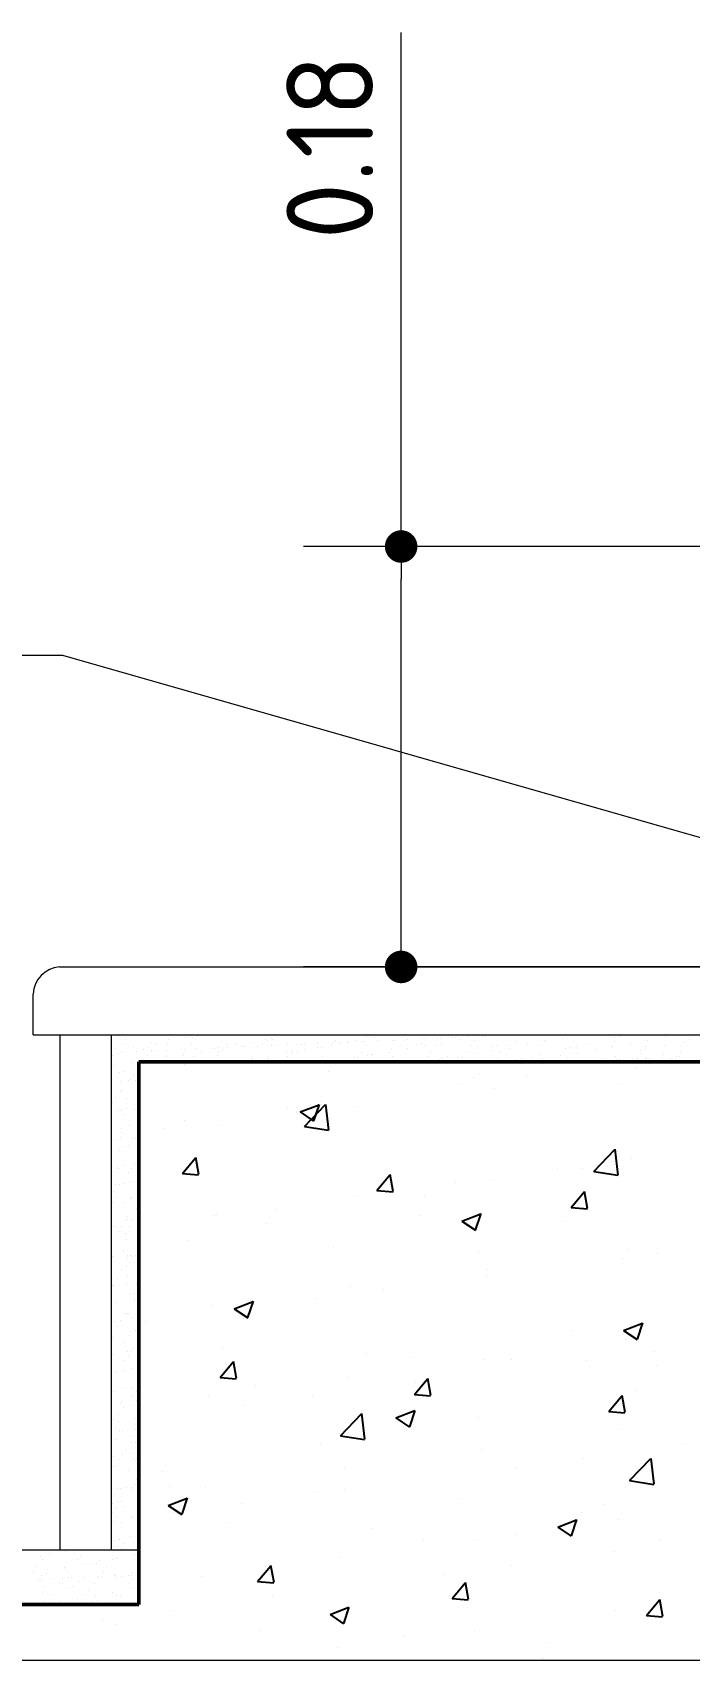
# Model space of a CAD drawing. Extents: x 233 to 569, y -241 to -74.
# Drawn here: x 541.556 to 542.768, y -166.006 to -163.005 of the extents above; entities that cross this region are included whole.
import ezdxf

# ---------------------------------------------------------------- set-up
doc = ezdxf.new("R2010")
doc.units = 0
doc.header["$MEASUREMENT"] = 0
doc.layers.get('0').update_dxf_attribs({"linetype": 'CONTINUOUS', "lineweight": 50})
doc.layers.add('AUXILIAR', color=8, linetype='CONTINUOUS', lineweight=9)
doc.layers.add('LINEAS', color=2, linetype='CONTINUOUS', lineweight=20)
doc.layers.add('HATCH1', color=74, linetype='CONTINUOUS')
doc.styles.add('ARIAL', font='')
doc.styles.get('ARIAL').set_extended_font_data('DIN')

# ---------------------------------------------------------------- blocks, each defined once
blk = doc.blocks.new('_DOT')
at = {"color": 0, "linetype": 'ByBlock'}
blk.add_line((-0.5, 0), (-1, 0), dxfattribs=at)
at = {"color": 0, "linetype": 'ByBlock', "const_width": 0.5}
blk.add_lwpolyline([(-0.25, 0, 1), (0.25, 0, 1)], format="xyb", close=True, dxfattribs=at)

msp = doc.modelspace()

# ---------------------------------------------------------------- linework, layer by layer
for p, q in [((541.7515, -164.9028), (543.0015, -164.9028)), ((541.7515, -165.9028), (541.7515, -164.9028)), ((541.7515, -165.9028), (540.267, -165.9028))]:
    msp.add_line(p, q)
at = {"layer": 'AUXILIAR', "color": 1}
for p, q in [((542.2358, -163.9528), (542.2358, -163.0054)), ((542.8565, -163.9528), (542.0558, -163.9528)), ((542.2358, -164.6678), (542.2358, -164.0128)), ((542.8565, -164.7278), (542.0558, -164.7278))]:
    msp.add_line(p, q, dxfattribs=at)
at = {"layer": 'AUXILIAR'}
for p, q in [((540.8558, -164.1529), (541.6109, -164.1529)), ((541.6109, -164.1529), (542.8565, -164.509)), ((541.6065, -165.8028), (541.6065, -164.8528)), ((541.7015, -165.8028), (541.7015, -164.8528)), ((541.7515, -165.8028), (540.267, -165.8028)), ((542.8653, -166.0062), (540.3364, -166.0062))]:
    msp.add_line(p, q, dxfattribs=at)
at = {"layer": 'AUXILIAR', "linetype": 'Continuous'}
for p, q in [((541.7135, -164.8551), (541.7135, -164.8551)), ((541.7232, -164.8529), (541.7232, -164.8529)), ((541.7271, -164.8611), (541.7271, -164.8611)), ((541.8063, -164.8609), (541.8063, -164.8609)), ((541.8384, -164.8571), (541.8384, -164.8571)), ((541.8511, -164.859), (541.8511, -164.859)), ((541.856, -164.8617), (541.856, -164.8617)), ((541.8609, -164.8568), (541.8609, -164.8568)), ((541.985, -164.8624), (541.985, -164.8624)), ((541.9887, -164.8628), (541.9887, -164.8628)), ((541.9962, -164.8591), (541.9962, -164.8591)), ((541.9985, -164.8607), (541.9985, -164.8607)), ((542.0286, -164.8532), (542.0286, -164.8532)), ((542.0336, -164.8529), (542.0336, -164.8529)), ((542.1139, -164.863), (542.1139, -164.863)), ((542.1361, -164.8645), (542.1361, -164.8645)), ((542.1538, -164.8626), (542.1538, -164.8626)), ((542.1637, -164.8655), (542.1637, -164.8655)), ((542.1687, -164.8652), (542.1687, -164.8652)), ((542.1713, -164.8567), (542.1713, -164.8567)), ((542.1859, -164.8588), (542.1859, -164.8588)), ((542.1923, -164.8642), (542.1923, -164.8642)), ((542.2193, -164.863), (542.2193, -164.863)), ((542.2243, -164.8628), (542.2243, -164.8628)), ((542.2428, -164.8637), (542.2428, -164.8637)), ((542.2479, -164.8618), (542.2479, -164.8618)), ((542.2748, -164.8606), (542.2748, -164.8606)), ((542.2798, -164.8604), (542.2798, -164.8604)), ((542.3034, -164.8594), (542.3034, -164.8594)), ((542.3089, -164.8606), (542.3089, -164.8606)), ((542.3304, -164.8582), (542.3304, -164.8582)), ((542.3354, -164.858), (542.3354, -164.858)), ((542.3437, -164.8608), (542.3437, -164.8608)), ((542.3589, -164.8569), (542.3589, -164.8569)), ((542.3718, -164.8643), (542.3718, -164.8643)), ((542.3761, -164.855), (542.3761, -164.855)), ((542.3859, -164.8558), (542.3859, -164.8558)), ((542.3909, -164.8555), (542.3909, -164.8555)), ((542.4145, -164.8545), (542.4145, -164.8545)), ((542.4415, -164.8533), (542.4415, -164.8533)), ((542.4465, -164.8531), (542.4465, -164.8531)), ((542.4465, -164.8645), (542.4465, -164.8645)), ((542.4924, -164.8543), (542.4924, -164.8543)), ((542.5007, -164.8649), (542.5007, -164.8649)), ((542.5013, -164.8643), (542.5013, -164.8643)), ((542.5334, -164.8605), (542.5334, -164.8605)), ((542.566, -164.8532), (542.566, -164.8532)), ((542.6296, -164.8656), (542.6296, -164.8656)), ((542.63, -164.8582), (542.63, -164.8582)), ((542.6398, -164.856), (542.6398, -164.856)), ((542.6912, -164.8625), (542.6912, -164.8625)), ((542.7236, -164.8567), (542.7236, -164.8567)), ((542.7557, -164.8529), (542.7557, -164.8529)), ((542.7677, -164.862), (542.7677, -164.862)), ((541.704, -164.8912), (541.704, -164.8912)), ((541.7092, -164.8778), (541.7092, -164.8778)), ((541.7144, -164.8893), (541.7144, -164.8893)), ((541.7194, -164.8849), (541.7194, -164.8849)), ((541.7207, -164.8694), (541.7207, -164.8694)), ((541.7244, -164.8846), (541.7244, -164.8846)), ((541.7413, -164.8741), (541.7413, -164.8741)), ((541.7479, -164.8836), (541.7479, -164.8836)), ((541.7603, -164.8791), (541.7603, -164.8791)), ((541.7686, -164.8913), (541.7686, -164.8913)), ((541.7701, -164.8769), (541.7701, -164.8769)), ((541.7739, -164.8667), (541.7739, -164.8667)), ((541.7749, -164.8824), (541.7749, -164.8824)), ((541.775, -164.883), (541.775, -164.883)), ((541.7799, -164.8822), (541.7799, -164.8822)), ((541.785, -164.8699), (541.785, -164.8699)), ((541.8021, -164.8931), (541.8021, -164.8931)), ((541.8035, -164.8812), (541.8035, -164.8812)), ((541.8052, -164.8691), (541.8052, -164.8691)), ((541.8305, -164.88), (541.8305, -164.88)), ((541.833, -164.8918), (541.833, -164.8918)), ((541.8344, -164.8872), (541.8344, -164.8872)), ((541.8354, -164.8798), (541.8354, -164.8798)), ((541.8496, -164.8701), (541.8496, -164.8701)), ((541.852, -164.8931), (541.852, -164.8931)), ((541.859, -164.8788), (541.859, -164.8788)), ((541.8666, -164.8834), (541.8666, -164.8834)), ((541.886, -164.8776), (541.886, -164.8776)), ((541.891, -164.8774), (541.891, -164.8774)), ((541.8976, -164.8919), (541.8976, -164.8919)), ((541.8979, -164.883), (541.8979, -164.883)), ((541.8991, -164.8761), (541.8991, -164.8761)), ((541.904, -164.8836), (541.904, -164.8836)), ((541.9077, -164.8808), (541.9077, -164.8808)), ((541.914, -164.8706), (541.914, -164.8706)), ((541.9146, -164.8763), (541.9146, -164.8763)), ((541.9315, -164.8702), (541.9315, -164.8702)), ((541.9415, -164.8752), (541.9415, -164.8752)), ((541.9428, -164.873), (541.9428, -164.873)), ((541.9465, -164.8749), (541.9465, -164.8749)), ((541.9619, -164.8924), (541.9619, -164.8924)), ((541.9636, -164.8664), (541.9636, -164.8664)), ((541.9701, -164.8739), (541.9701, -164.8739)), ((541.9786, -164.8707), (541.9786, -164.8707)), ((541.9918, -164.8928), (541.9918, -164.8928)), ((541.9971, -164.8727), (541.9971, -164.8727)), ((542.0021, -164.8725), (542.0021, -164.8725)), ((542.0243, -164.8854), (542.0243, -164.8854)), ((542.0257, -164.8715), (542.0257, -164.8715)), ((542.0265, -164.8926), (542.0265, -164.8926)), ((542.0329, -164.8842), (542.0329, -164.8842)), ((542.0356, -164.8868), (542.0356, -164.8868)), ((542.0429, -164.8712), (542.0429, -164.8712)), ((542.0453, -164.8847), (542.0453, -164.8847)), ((542.0526, -164.8703), (542.0526, -164.8703)), ((542.0567, -164.8796), (542.0567, -164.8796)), ((542.0576, -164.8701), (542.0576, -164.8701)), ((542.0805, -164.8769), (542.0805, -164.8769)), ((542.0812, -164.8691), (542.0812, -164.8691)), ((542.0888, -164.8758), (542.0888, -164.8758)), ((542.0908, -164.8931), (542.0908, -164.8931)), ((542.1075, -164.8713), (542.1075, -164.8713)), ((542.1082, -164.8679), (542.1082, -164.8679)), ((542.1132, -164.8677), (542.1132, -164.8677)), ((542.1214, -164.8684), (542.1214, -164.8684)), ((542.1264, -164.8667), (542.1264, -164.8667)), ((542.1368, -164.8666), (542.1368, -164.8666)), ((542.1496, -164.8948), (542.1496, -164.8948)), ((542.1554, -164.8932), (542.1554, -164.8932)), ((542.1618, -164.8849), (542.1618, -164.8849)), ((542.1718, -164.8719), (542.1718, -164.8719)), ((542.1732, -164.8907), (542.1732, -164.8907)), ((542.1819, -164.8889), (542.1819, -164.8889)), ((542.183, -164.8885), (542.183, -164.8885)), ((542.214, -164.8852), (542.214, -164.8852)), ((542.2181, -164.8807), (542.2181, -164.8807)), ((542.2198, -164.8937), (542.2198, -164.8937)), ((542.2364, -164.872), (542.2364, -164.872)), ((542.2466, -164.8778), (542.2466, -164.8778)), ((542.264, -164.8706), (542.264, -164.8706)), ((542.2738, -164.8684), (542.2738, -164.8684)), ((542.279, -164.8719), (542.279, -164.8719)), ((542.2844, -164.8938), (542.2844, -164.8938)), ((542.2908, -164.8855), (542.2908, -164.8855)), ((542.3007, -164.8725), (542.3007, -164.8725)), ((542.3108, -164.8946), (542.3108, -164.8946)), ((542.3111, -164.8682), (542.3111, -164.8682)), ((542.3206, -164.8924), (542.3206, -164.8924)), ((542.3393, -164.8945), (542.3393, -164.8945)), ((542.3487, -164.8944), (542.3487, -164.8944)), ((542.3557, -164.8846), (542.3557, -164.8846)), ((542.3654, -164.8726), (542.3654, -164.8726)), ((542.3718, -164.8872), (542.3718, -164.8872)), ((542.4016, -164.8744), (542.4016, -164.8744)), ((542.4042, -164.8813), (542.4042, -164.8813)), ((542.4114, -164.8723), (542.4114, -164.8723)), ((542.4133, -164.8945), (542.4133, -164.8945)), ((542.4197, -164.8862), (542.4197, -164.8862)), ((542.4297, -164.8731), (542.4297, -164.8731)), ((542.4363, -164.8775), (542.4363, -164.8775)), ((542.4689, -164.8702), (542.4689, -164.8702)), ((542.4776, -164.895), (542.4776, -164.895)), ((542.4934, -164.8885), (542.4934, -164.8885)), ((542.4943, -164.8733), (542.4943, -164.8733)), ((542.5294, -164.8907), (542.5294, -164.8907)), ((542.5393, -164.8783), (542.5393, -164.8783)), ((542.5422, -164.8951), (542.5422, -164.8951)), ((542.5486, -164.8868), (542.5486, -164.8868)), ((542.549, -164.8761), (542.549, -164.8761)), ((542.5586, -164.8738), (542.5586, -164.8738)), ((542.5615, -164.8869), (542.5615, -164.8869)), ((542.5842, -164.8683), (542.5842, -164.8683)), ((542.5941, -164.8795), (542.5941, -164.8795)), ((542.6066, -164.8957), (542.6066, -164.8957)), ((542.6232, -164.8739), (542.6232, -164.8739)), ((542.6265, -164.8737), (542.6265, -164.8737)), ((542.631, -164.8923), (542.631, -164.8923)), ((542.6586, -164.8699), (542.6586, -164.8699)), ((542.6769, -164.8822), (542.6769, -164.8822)), ((542.6776, -164.8874), (542.6776, -164.8874)), ((542.6866, -164.88), (542.6866, -164.88)), ((542.6875, -164.8744), (542.6875, -164.8744)), ((542.7177, -164.8949), (542.7177, -164.8949)), ((542.7193, -164.8889), (542.7193, -164.8889)), ((542.7218, -164.8722), (542.7218, -164.8722)), ((542.7447, -164.8937), (542.7447, -164.8937)), ((542.7496, -164.8935), (542.7496, -164.8935)), ((542.7517, -164.883), (542.7517, -164.883)), ((542.7522, -164.8746), (542.7522, -164.8746)), ((542.7586, -164.8662), (542.7586, -164.8662)), ((541.705, -164.9101), (541.705, -164.9101)), ((541.7163, -164.9232), (541.7163, -164.9232)), ((541.7261, -164.9211), (541.7261, -164.9211)), ((541.7374, -164.9042), (541.7374, -164.9042)), ((541.7695, -164.9004), (541.7695, -164.9004)), ((541.8169, -164.9009), (541.8169, -164.9009)), ((541.9273, -164.9024), (541.9273, -164.9024)), ((541.9597, -164.8966), (541.9597, -164.8966)), ((541.9897, -164.897), (541.9897, -164.897)), ((542.117, -164.9022), (542.117, -164.9022)), ((542.1273, -164.9009), (542.1273, -164.9009)), ((542.3071, -164.8983), (542.3071, -164.8983)), ((542.4485, -164.8984), (542.4485, -164.8984)), ((542.4582, -164.8963), (542.4582, -164.8963)), ((542.497, -164.8965), (542.497, -164.8965)), ((542.551, -164.9022), (542.551, -164.9022)), ((542.578, -164.901), (542.578, -164.901)), ((542.583, -164.9008), (542.583, -164.9008)), ((542.5861, -164.9023), (542.5861, -164.9023)), ((542.5958, -164.9001), (542.5958, -164.9001)), ((542.6066, -164.8997), (542.6066, -164.8997)), ((542.6336, -164.8986), (542.6336, -164.8986)), ((542.6386, -164.8983), (542.6386, -164.8983)), ((542.6546, -164.9), (542.6546, -164.9)), ((542.6621, -164.8973), (542.6621, -164.8973)), ((542.6712, -164.8958), (542.6712, -164.8958)), ((542.6867, -164.8963), (542.6867, -164.8963)), ((542.6891, -164.8961), (542.6891, -164.8961)), ((542.6941, -164.8959), (542.6941, -164.8959)), ((542.7355, -164.8963), (542.7355, -164.8963)), ((541.7178, -164.9385), (541.7178, -164.9385)), ((541.7331, -164.9364), (541.7331, -164.9364)), ((541.7356, -164.9344), (541.7356, -164.9344)), ((541.742, -164.926), (541.742, -164.926)), ((541.7448, -164.9374), (541.7448, -164.9374)), ((541.7498, -164.9371), (541.7498, -164.9371)), ((541.7025, -164.9774), (541.7025, -164.9774)), ((541.7089, -164.9691), (541.7089, -164.9691)), ((541.7173, -164.9574), (541.7173, -164.9574)), ((541.7189, -164.9561), (541.7189, -164.9561)), ((541.7287, -164.9701), (541.7287, -164.9701)), ((541.7147, -164.9923), (541.7147, -164.9923)), ((541.7192, -164.9913), (541.7192, -164.9913)), ((541.7197, -164.9921), (541.7197, -164.9921)), ((541.7247, -165.0003), (541.7247, -165.0003)), ((541.729, -164.9892), (541.729, -164.9892)), ((541.7433, -164.991), (541.7433, -164.991)), ((541.7505, -164.9993), (541.7505, -164.9993)), ((541.7174, -165.0424), (541.7174, -165.0424)), ((541.7202, -165.0255), (541.7202, -165.0255)), ((541.7205, -165.0325), (541.7205, -165.0325)), ((541.7238, -165.034), (541.7238, -165.034)), ((541.7338, -165.021), (541.7338, -165.021)), ((541.7401, -165.0448), (541.7401, -165.0448)), ((541.7451, -165.0446), (541.7451, -165.0446)), ((541.7132, -165.046), (541.7132, -165.046)), ((541.716, -165.0662), (541.716, -165.0662)), ((541.7221, -165.0595), (541.7221, -165.0595)), ((541.7319, -165.0573), (541.7319, -165.0573)), ((541.7486, -165.0589), (541.7486, -165.0589)), ((541.71, -165.0997), (541.71, -165.0997)), ((541.7121, -165.0963), (541.7121, -165.0963)), ((541.715, -165.0995), (541.715, -165.0995)), ((541.723, -165.0936), (541.723, -165.0936)), ((541.7386, -165.0985), (541.7386, -165.0985)), ((541.7387, -165.099), (541.7387, -165.099)), ((541.7442, -165.0926), (541.7442, -165.0926)), ((541.7487, -165.086), (541.7487, -165.086)), ((541.7078, -165.1286), (541.7078, -165.1286)), ((541.7156, -165.1291), (541.7156, -165.1291)), ((541.725, -165.1276), (541.725, -165.1276)), ((541.7323, -165.1073), (541.7323, -165.1073)), ((541.7347, -165.1254), (541.7347, -165.1254)), ((541.7402, -165.1227), (541.7402, -165.1227)), ((541.7034, -165.1623), (541.7034, -165.1623)), ((541.7056, -165.1421), (541.7056, -165.1421)), ((541.7085, -165.1534), (541.7085, -165.1534)), ((541.7259, -165.1617), (541.7259, -165.1617)), ((541.7355, -165.1522), (541.7355, -165.1522)), ((541.736, -165.1549), (541.736, -165.1549)), ((541.7405, -165.152), (541.7405, -165.152)), ((541.7278, -165.1957), (541.7278, -165.1957)), ((541.7305, -165.194), (541.7305, -165.194)), ((541.7315, -165.1886), (541.7315, -165.1886)), ((541.7376, -165.1935), (541.7376, -165.1935)), ((541.7472, -165.1723), (541.7472, -165.1723)), ((541.7054, -165.2071), (541.7054, -165.2071)), ((541.7104, -165.2069), (541.7104, -165.2069)), ((541.7141, -165.2153), (541.7141, -165.2153)), ((541.7205, -165.207), (541.7205, -165.207)), ((541.7276, -165.2188), (541.7276, -165.2188)), ((541.734, -165.2059), (541.734, -165.2059)), ((541.7233, -165.251), (541.7233, -165.251)), ((541.7288, -165.2298), (541.7288, -165.2298)), ((541.7039, -165.2608), (541.7039, -165.2608)), ((541.7189, -165.2847), (541.7189, -165.2847)), ((541.729, -165.2803), (541.729, -165.2803)), ((541.7307, -165.2638), (541.7307, -165.2638)), ((541.7308, -165.2596), (541.7308, -165.2596)), ((541.7354, -165.2719), (541.7354, -165.2719)), ((541.7358, -165.2594), (541.7358, -165.2594)), ((541.7405, -165.2616), (541.7405, -165.2616)), ((541.7454, -165.2589), (541.7454, -165.2589)), ((541.7515, -165.2774), (541.7515, -165.2774)), ((541.7023, -165.315), (541.7023, -165.315)), ((541.7057, -165.3143), (541.7057, -165.3143)), ((541.7123, -165.302), (541.7123, -165.302)), ((541.7149, -165.3148), (541.7149, -165.3148)), ((541.7293, -165.3133), (541.7293, -165.3133)), ((541.7317, -165.298), (541.7317, -165.298)), ((541.747, -165.3111), (541.747, -165.3111)), ((541.7336, -165.3319), (541.7336, -165.3319)), ((541.7431, -165.3412), (541.7431, -165.3412)), ((541.7434, -165.3297), (541.7434, -165.3297)), ((541.7439, -165.3452), (541.7439, -165.3452)), ((541.7503, -165.3369), (541.7503, -165.3369)), ((541.7107, -165.3471), (541.7107, -165.3471)), ((541.7262, -165.3671), (541.7262, -165.3671)), ((541.7272, -165.367), (541.7272, -165.367)), ((541.7312, -165.3668), (541.7312, -165.3668)), ((541.7345, -165.3661), (541.7345, -165.3661)), ((541.7388, -165.3734), (541.7388, -165.3734)), ((541.7062, -165.3808), (541.7062, -165.3808)), ((541.7108, -165.3883), (541.7108, -165.3883)), ((541.7172, -165.38), (541.7172, -165.38)), ((541.7365, -165.4), (541.7365, -165.4)), ((541.7462, -165.3978), (541.7462, -165.3978)), ((541.7023, -165.4109), (541.7023, -165.4109)), ((541.7247, -165.4207), (541.7247, -165.4207)), ((541.7344, -165.4071), (541.7344, -165.4071)), ((541.7374, -165.4342), (541.7374, -165.4342)), ((541.7421, -165.4319), (541.7421, -165.4319)), ((541.7023, -165.442), (541.7023, -165.442)), ((541.7257, -165.4532), (541.7257, -165.4532)), ((541.7304, -165.4373), (541.7304, -165.4373)), ((541.7321, -165.4449), (541.7321, -165.4449)), ((541.709, -165.475), (541.709, -165.475)), ((541.7215, -165.4745), (541.7215, -165.4745)), ((541.7262, -165.4695), (541.7262, -165.4695)), ((541.7265, -165.4743), (541.7265, -165.4743)), ((541.7393, -165.4681), (541.7393, -165.4681)), ((541.7491, -165.466), (541.7491, -165.466)), ((541.7501, -165.4732), (541.7501, -165.4732)), ((541.7051, -165.5101), (541.7051, -165.5101)), ((541.7217, -165.5032), (541.7217, -165.5032)), ((541.7403, -165.5023), (541.7403, -165.5023)), ((541.7406, -165.5182), (541.7406, -165.5182)), ((541.747, -165.5098), (541.747, -165.5098)), ((541.7139, -165.5529), (541.7139, -165.5529)), ((541.7178, -165.5333), (541.7178, -165.5333)), ((541.72, -165.5282), (541.72, -165.5282)), ((541.7239, -165.5399), (541.7239, -165.5399)), ((541.7422, -165.5362), (541.7422, -165.5362)), ((541.747, -165.527), (541.747, -165.527)), ((541.7499, -165.5296), (541.7499, -165.5296)), ((541.7075, -165.5613), (541.7075, -165.5613)), ((541.708, -165.5782), (541.708, -165.5782)), ((541.7135, -165.5656), (541.7135, -165.5656)), ((541.7169, -165.5819), (541.7169, -165.5819)), ((541.7219, -165.5817), (541.7219, -165.5817)), ((541.7432, -165.5704), (541.7432, -165.5704)), ((541.7454, -165.5807), (541.7454, -165.5807)), ((541.7459, -165.5597), (541.7459, -165.5597)), ((541.7091, -165.5993), (541.7091, -165.5993)), ((541.7388, -165.6049), (541.7388, -165.6049)), ((541.7417, -165.5919), (541.7417, -165.5919)), ((541.7451, -165.6044), (541.7451, -165.6044)), ((541.7051, -165.6294), (541.7051, -165.6294)), ((541.7153, -165.6356), (541.7153, -165.6356)), ((541.7224, -165.6262), (541.7224, -165.6262)), ((541.7288, -165.6179), (541.7288, -165.6179)), ((541.7372, -165.6256), (541.7372, -165.6256)), ((541.7423, -165.6344), (541.7423, -165.6344)), ((541.746, -165.6385), (541.746, -165.6385)), ((541.7473, -165.6342), (541.7473, -165.6342)), ((541.7057, -165.6479), (541.7057, -165.6479)), ((541.7109, -165.6463), (541.7109, -165.6463)), ((541.7333, -165.6558), (541.7333, -165.6558)), ((541.748, -165.6725), (541.748, -165.6725)), ((541.7021, -165.6826), (541.7021, -165.6826)), ((541.7122, -165.6893), (541.7122, -165.6893)), ((541.7172, -165.6891), (541.7172, -165.6891)), ((541.729, -165.688), (541.729, -165.688)), ((541.7373, -165.6911), (541.7373, -165.6911)), ((541.7408, -165.6881), (541.7408, -165.6881)), ((541.7437, -165.6828), (541.7437, -165.6828)), ((541.704, -165.7166), (541.704, -165.7166)), ((541.7043, -165.7342), (541.7043, -165.7342)), ((541.7106, -165.7259), (541.7106, -165.7259)), ((541.7138, -165.7144), (541.7138, -165.7144)), ((541.7206, -165.7129), (541.7206, -165.7129)), ((541.7246, -165.7217), (541.7246, -165.7217)), ((541.7489, -165.7066), (541.7489, -165.7066)), ((541.7049, -165.7507), (541.7049, -165.7507)), ((541.7107, -165.743), (541.7107, -165.743)), ((541.7206, -165.7518), (541.7206, -165.7518)), ((541.7377, -165.7418), (541.7377, -165.7418)), ((541.7427, -165.7416), (541.7427, -165.7416)), ((541.7508, -165.7406), (541.7508, -165.7406)), ((541.7069, -165.7847), (541.7069, -165.7847)), ((541.7164, -165.7841), (541.7164, -165.7841)), ((541.7166, -165.7825), (541.7166, -165.7825)), ((541.7255, -165.7908), (541.7255, -165.7908)), ((541.7355, -165.7778), (541.7355, -165.7778)), ((541.7361, -165.7955), (541.7361, -165.7955)), ((541.7488, -165.7782), (541.7488, -165.7782)), ((541.5695, -165.8028), (541.5695, -165.8028)), ((541.5702, -165.815), (541.5702, -165.815)), ((541.5735, -165.8202), (541.5735, -165.8202)), ((541.5867, -165.8084), (541.5867, -165.8084)), ((541.6161, -165.8048), (541.6161, -165.8048)), ((541.6381, -165.8204), (541.6381, -165.8204)), ((541.6445, -165.812), (541.6445, -165.812)), ((541.6798, -165.8216), (541.6798, -165.8216)), ((541.7025, -165.8209), (541.7025, -165.8209)), ((541.7076, -165.7968), (541.7076, -165.7968)), ((541.7078, -165.8189), (541.7078, -165.8189)), ((541.7119, -165.8178), (541.7119, -165.8178)), ((541.7126, -165.7965), (541.7126, -165.7965)), ((541.7191, -165.7992), (541.7191, -165.7992)), ((541.7445, -165.8104), (541.7445, -165.8104)), ((541.5571, -165.8416), (541.5571, -165.8416)), ((541.5635, -165.8333), (541.5635, -165.8333)), ((541.5721, -165.8489), (541.5721, -165.8489)), ((541.5819, -165.8468), (541.5819, -165.8468)), ((541.5828, -165.8386), (541.5828, -165.8386)), ((541.5949, -165.8553), (541.5949, -165.8553)), ((541.6115, -165.8551), (541.6115, -165.8551)), ((541.6149, -165.8348), (541.6149, -165.8348)), ((541.617, -165.839), (541.617, -165.839)), ((541.6215, -165.8421), (541.6215, -165.8421)), ((541.6219, -165.8541), (541.6219, -165.8541)), ((541.6269, -165.8539), (541.6269, -165.8539)), ((541.6474, -165.8274), (541.6474, -165.8274)), ((541.6505, -165.8529), (541.6505, -165.8529)), ((541.6629, -165.8288), (541.6629, -165.8288)), ((541.6727, -165.8267), (541.6727, -165.8267)), ((541.6756, -165.8538), (541.6756, -165.8538)), ((541.6775, -165.8517), (541.6775, -165.8517)), ((541.6825, -165.8515), (541.6825, -165.8515)), ((541.6861, -165.8422), (541.6861, -165.8422)), ((541.6925, -165.8339), (541.6925, -165.8339)), ((541.706, -165.8504), (541.706, -165.8504)), ((541.708, -165.8479), (541.708, -165.8479)), ((541.7097, -165.8528), (541.7097, -165.8528)), ((541.7195, -165.8506), (541.7195, -165.8506)), ((541.733, -165.8493), (541.733, -165.8493)), ((541.738, -165.849), (541.738, -165.849)), ((541.7401, -165.8441), (541.7401, -165.8441)), ((541.7404, -165.8558), (541.7404, -165.8558)), ((541.7504, -165.8428), (541.7504, -165.8428)), ((541.5664, -165.8565), (541.5664, -165.8565)), ((541.5714, -165.8563), (541.5714, -165.8563)), ((541.5731, -165.8831), (541.5731, -165.8831)), ((541.5785, -165.8708), (541.5785, -165.8708)), ((541.5884, -165.8852), (541.5884, -165.8852)), ((541.6051, -165.8634), (541.6051, -165.8634)), ((541.6109, -165.8649), (541.6109, -165.8649)), ((541.619, -165.8729), (541.619, -165.8729)), ((541.6287, -165.8708), (541.6287, -165.8708)), ((541.643, -165.8611), (541.643, -165.8611)), ((541.653, -165.8853), (541.653, -165.8853)), ((541.6594, -165.877), (541.6594, -165.877)), ((541.6639, -165.863), (541.6639, -165.863)), ((541.6694, -165.864), (541.6694, -165.864)), ((541.7037, -165.8801), (541.7037, -165.8801)), ((541.7173, -165.8858), (541.7173, -165.8858)), ((541.734, -165.8641), (541.734, -165.8641)), ((541.7361, -165.8743), (541.7361, -165.8743)), ((541.5784, -165.8982), (541.5784, -165.8982)), ((541.6067, -165.8971), (541.6067, -165.8971)), ((541.639, -165.8913), (541.639, -165.8913)), ((541.6658, -165.8969), (541.6658, -165.8969)), ((541.6711, -165.8875), (541.6711, -165.8875)), ((541.6756, -165.8948), (541.6756, -165.8948)), ((541.7074, -165.8988), (541.7074, -165.8988)), ((541.7107, -165.887), (541.7107, -165.887))]:
    msp.add_line(p, q, dxfattribs=at)
at = {"layer": 'HATCH1', "linetype": 'Continuous'}
for p, q in [((541.8357, -164.9085), (541.8357, -164.9085)), ((542.1026, -164.9198), (542.1026, -164.9198)), ((542.3799, -164.925), (542.3799, -164.925)), ((542.6566, -164.9031), (542.6566, -164.9031)), ((542.6673, -164.9149), (542.6673, -164.9149)), ((542.342, -164.9445), (542.342, -164.9445)), ((542.3695, -164.9311), (542.3695, -164.9311)), ((542.4076, -164.9524), (542.4076, -164.9524)), ((542.4672, -164.928), (542.4672, -164.928)), ((542.6364, -164.9424), (542.6364, -164.9424)), ((542.0494, -164.9952), (542.0844, -164.9818)), ((542.0575, -165.0221), (542.0964, -164.9816)), ((542.0748, -165.0115), (542.0849, -164.9813)), ((542.0883, -164.9751), (542.0883, -164.9751)), ((542.1025, -165.0287), (542.097, -164.9812)), ((542.155, -164.9844), (542.155, -164.9844)), ((541.8369, -165.011), (541.8369, -165.011)), ((542.0262, -164.9861), (542.0262, -164.9861)), ((542.0494, -164.9952), (542.0742, -165.012)), ((541.7967, -165.0251), (541.7967, -165.0251)), ((541.8983, -165.0196), (541.8983, -165.0196)), ((542.0575, -165.0221), (542.1019, -165.029)), ((542.5911, -165.1049), (542.63, -165.0643)), ((542.6361, -165.1115), (542.6306, -165.064)), ((541.8322, -165.1083), (541.8564, -165.0796)), ((541.8627, -165.1104), (541.8569, -165.0791)), ((542.525, -165.1003), (542.525, -165.1003)), ((542.5708, -165.1), (542.5708, -165.1)), ((542.5911, -165.1049), (542.6356, -165.1118)), ((542.6612, -165.0814), (542.6612, -165.0814)), ((541.8322, -165.1083), (541.8621, -165.1109)), ((542.1909, -165.1397), (542.215, -165.1109)), ((542.2213, -165.1418), (542.2155, -165.1104)), ((542.3357, -165.1252), (542.3357, -165.1252)), ((542.4015, -165.1189), (542.4015, -165.1189)), ((542.1489, -165.1509), (542.1489, -165.1509)), ((542.1909, -165.1397), (542.2208, -165.1423)), ((542.2105, -165.1417), (542.2105, -165.1417)), ((542.2792, -165.1501), (542.2792, -165.1501)), ((542.5495, -165.171), (542.5736, -165.1423)), ((542.5799, -165.1732), (542.5741, -165.1418)), ((541.8922, -165.1861), (541.8922, -165.1861)), ((541.8947, -165.1833), (541.8947, -165.1833)), ((542.0052, -165.1753), (542.0052, -165.1753)), ((542.2721, -165.1866), (542.2721, -165.1866)), ((542.3478, -165.1966), (542.3828, -165.1831)), ((542.3732, -165.2128), (542.3834, -165.1826)), ((542.5495, -165.171), (542.5794, -165.1737)), ((541.9876, -165.2001), (541.9876, -165.2001)), ((542.3478, -165.1966), (542.3727, -165.2133)), ((542.539, -165.1979), (542.539, -165.1979)), ((541.8437, -165.2312), (541.8437, -165.2312)), ((542.1106, -165.2425), (542.1106, -165.2425)), ((542.3776, -165.2538), (542.3776, -165.2538)), ((542.6551, -165.2478), (542.6551, -165.2478)), ((542.3954, -165.2853), (542.3954, -165.2853)), ((542.6445, -165.265), (542.6445, -165.265)), ((542.7093, -165.2559), (542.7093, -165.2559)), ((542.3935, -165.2975), (542.3935, -165.2975)), ((541.9277, -165.3578), (541.9627, -165.3444)), ((541.9531, -165.3741), (541.9632, -165.3439)), ((542.0789, -165.3389), (542.0789, -165.3389)), ((542.1428, -165.3173), (542.1428, -165.3173)), ((542.2041, -165.3224), (542.2041, -165.3224)), ((541.8861, -165.3525), (541.8861, -165.3525)), ((541.9277, -165.3578), (541.9526, -165.3746)), ((541.7632, -165.3805), (541.7632, -165.3805)), ((542.5502, -165.3984), (542.5502, -165.3984)), ((542.6463, -165.3979), (542.6813, -165.3844)), ((542.6463, -165.3979), (542.6711, -165.4146)), ((542.6717, -165.4141), (542.6818, -165.3839)), ((541.9057, -165.4295), (541.9057, -165.4295)), ((542.649, -165.4143), (542.649, -165.4143)), ((541.9016, -165.4844), (541.9257, -165.4557)), ((541.932, -165.4865), (541.9263, -165.4552)), ((542.1727, -165.4407), (542.1727, -165.4407)), ((542.2586, -165.4484), (542.2586, -165.4484)), ((542.3893, -165.4518), (542.3893, -165.4518)), ((542.4396, -165.452), (542.4396, -165.452)), ((542.5777, -165.4531), (542.5777, -165.4531)), ((542.7029, -165.4366), (542.7029, -165.4366)), ((542.7065, -165.4633), (542.7065, -165.4633)), ((541.9016, -165.4844), (541.9315, -165.487)), ((542.1368, -165.4838), (542.1368, -165.4838)), ((542.2603, -165.5158), (542.2844, -165.487)), ((542.2619, -165.4947), (542.2619, -165.4947)), ((542.2907, -165.5179), (542.2849, -165.4865)), ((541.88, -165.519), (541.88, -165.519)), ((541.967, -165.4985), (541.967, -165.4985)), ((542.0726, -165.5196), (542.0726, -165.5196)), ((542.2603, -165.5158), (542.2901, -165.5184)), ((542.6189, -165.5471), (542.643, -165.5184)), ((542.6493, -165.5493), (542.6435, -165.5179)), ((542.67, -165.5081), (542.67, -165.5081)), ((541.9474, -165.5361), (541.9474, -165.5361)), ((542.1238, -165.592), (542.1627, -165.5514)), ((542.1688, -165.5985), (542.1633, -165.551)), ((542.2262, -165.5591), (542.2612, -165.5457)), ((542.2516, -165.5754), (542.2617, -165.5452)), ((542.6189, -165.5471), (542.6488, -165.5498)), ((542.2262, -165.5591), (542.251, -165.5759)), ((542.3784, -165.5582), (542.3784, -165.5582)), ((542.6429, -165.5807), (542.6429, -165.5807)), ((542.0868, -165.6082), (542.0868, -165.6082)), ((542.1238, -165.592), (542.1682, -165.5989)), ((542.7607, -165.6089), (542.7607, -165.6089)), ((542.3832, -165.6182), (542.3832, -165.6182)), ((542.5714, -165.6338), (542.5714, -165.6338)), ((542.6574, -165.6747), (542.6963, -165.6341)), ((542.7024, -165.6813), (542.6969, -165.6338)), ((541.7952, -165.6583), (541.7952, -165.6583)), ((542.1307, -165.6502), (542.1307, -165.6502)), ((542.4462, -165.6503), (542.4462, -165.6503)), ((542.6574, -165.6747), (542.7018, -165.6816)), ((541.8084, -165.685), (541.8084, -165.685)), ((541.874, -165.6854), (541.874, -165.6854)), ((542.0753, -165.6962), (542.0753, -165.6962)), ((542.1304, -165.6919), (542.1304, -165.6919)), ((541.806, -165.7204), (541.8411, -165.707)), ((541.806, -165.7204), (541.8309, -165.7372)), ((541.8159, -165.7333), (541.8159, -165.7333)), ((541.8314, -165.7367), (541.8416, -165.7065)), ((541.941, -165.7168), (541.941, -165.7168)), ((542.3422, -165.7075), (542.3422, -165.7075)), ((542.5693, -165.7332), (542.5693, -165.7332)), ((542.6091, -165.7188), (542.6091, -165.7188)), ((541.9138, -165.7521), (541.9138, -165.7521)), ((542.1807, -165.7634), (542.1807, -165.7634)), ((542.5246, -165.7604), (542.5596, -165.747)), ((542.5246, -165.7604), (542.5495, -165.7772)), ((542.55, -165.7767), (542.5602, -165.7465)), ((542.6369, -165.7472), (542.6369, -165.7472)), ((542.2777, -165.7832), (542.2777, -165.7832)), ((542.3772, -165.7847), (542.3772, -165.7847)), ((542.4476, -165.7747), (542.4476, -165.7747)), ((542.7145, -165.786), (542.7145, -165.786)), ((542.1246, -165.8167), (542.1246, -165.8167)), ((542.6292, -165.8061), (542.6292, -165.8061)), ((541.8679, -165.8519), (541.8679, -165.8519)), ((541.971, -165.8605), (541.9951, -165.8318)), ((541.9861, -165.8333), (541.9861, -165.8333)), ((542.0014, -165.8626), (541.9956, -165.8313)), ((542.3147, -165.8475), (542.3147, -165.8475)), ((542.4398, -165.831), (542.4398, -165.831)), ((541.971, -165.8605), (542.0009, -165.8631)), ((542.3296, -165.8919), (542.3537, -165.8631)), ((542.36, -165.894), (542.3543, -165.8626)), ((541.8095, -165.914), (541.8095, -165.914)), ((541.9989, -165.8891), (541.9989, -165.8891)), ((542.1045, -165.9217), (542.1395, -165.9083)), ((542.1299, -165.938), (542.14, -165.9078)), ((542.3296, -165.8919), (542.3595, -165.8945)), ((542.6308, -165.9136), (542.6308, -165.9136)), ((542.6883, -165.9232), (542.7124, -165.8945)), ((542.7187, -165.9254), (542.7129, -165.894)), ((541.6843, -165.9305), (541.6843, -165.9305)), ((541.7089, -165.9391), (541.7089, -165.9391)), ((542.1045, -165.9217), (542.1294, -165.9385)), ((542.6883, -165.9232), (542.7181, -165.9259)), ((541.9758, -165.9504), (541.9758, -165.9504)), ((542.2427, -165.9617), (542.2427, -165.9617)), ((542.3711, -165.9511), (542.3711, -165.9511)), ((542.5096, -165.973), (542.5096, -165.973)), ((542.1185, -165.9831), (542.1185, -165.9831)), ((542.4977, -166.0033), (542.4977, -166.0033))]:
    msp.add_line(p, q, dxfattribs=at)
at = {"layer": 'LINEAS'}
for p, q in [((541.6054, -164.7278), (542.9515, -164.7278)), ((541.5565, -164.8528), (541.5565, -164.7777)), ((541.5565, -164.8528), (542.9515, -164.8528))]:
    msp.add_line(p, q, dxfattribs=at)
msp.add_arc((541.6092, -164.7804), 0.0527, 94.1319, 177.0264, dxfattribs=at)

# ---------------------------------------------------------------- block references
at = {"layer": 'AUXILIAR', "color": 1, "xscale": 0.06, "yscale": 0.06, "zscale": 0.06}
for p, rotation in [((542.2358, -163.9528), 90), ((542.2358, -164.7278), 270)]:
    msp.add_blockref('_DOT', p, dxfattribs=dict(at, rotation=rotation))

# ---------------------------------------------------------------- texts
at = {"layer": 'AUXILIAR', "color": 3, "insert": (542.1041, -163.2162), "char_height": 0.16, "attachment_point": 5, "rotation": 90, "style": 'ARIAL'}
msp.add_mtext('\\A1;0.18', dxfattribs=at)

doc.saveas('drawing.dxf')
